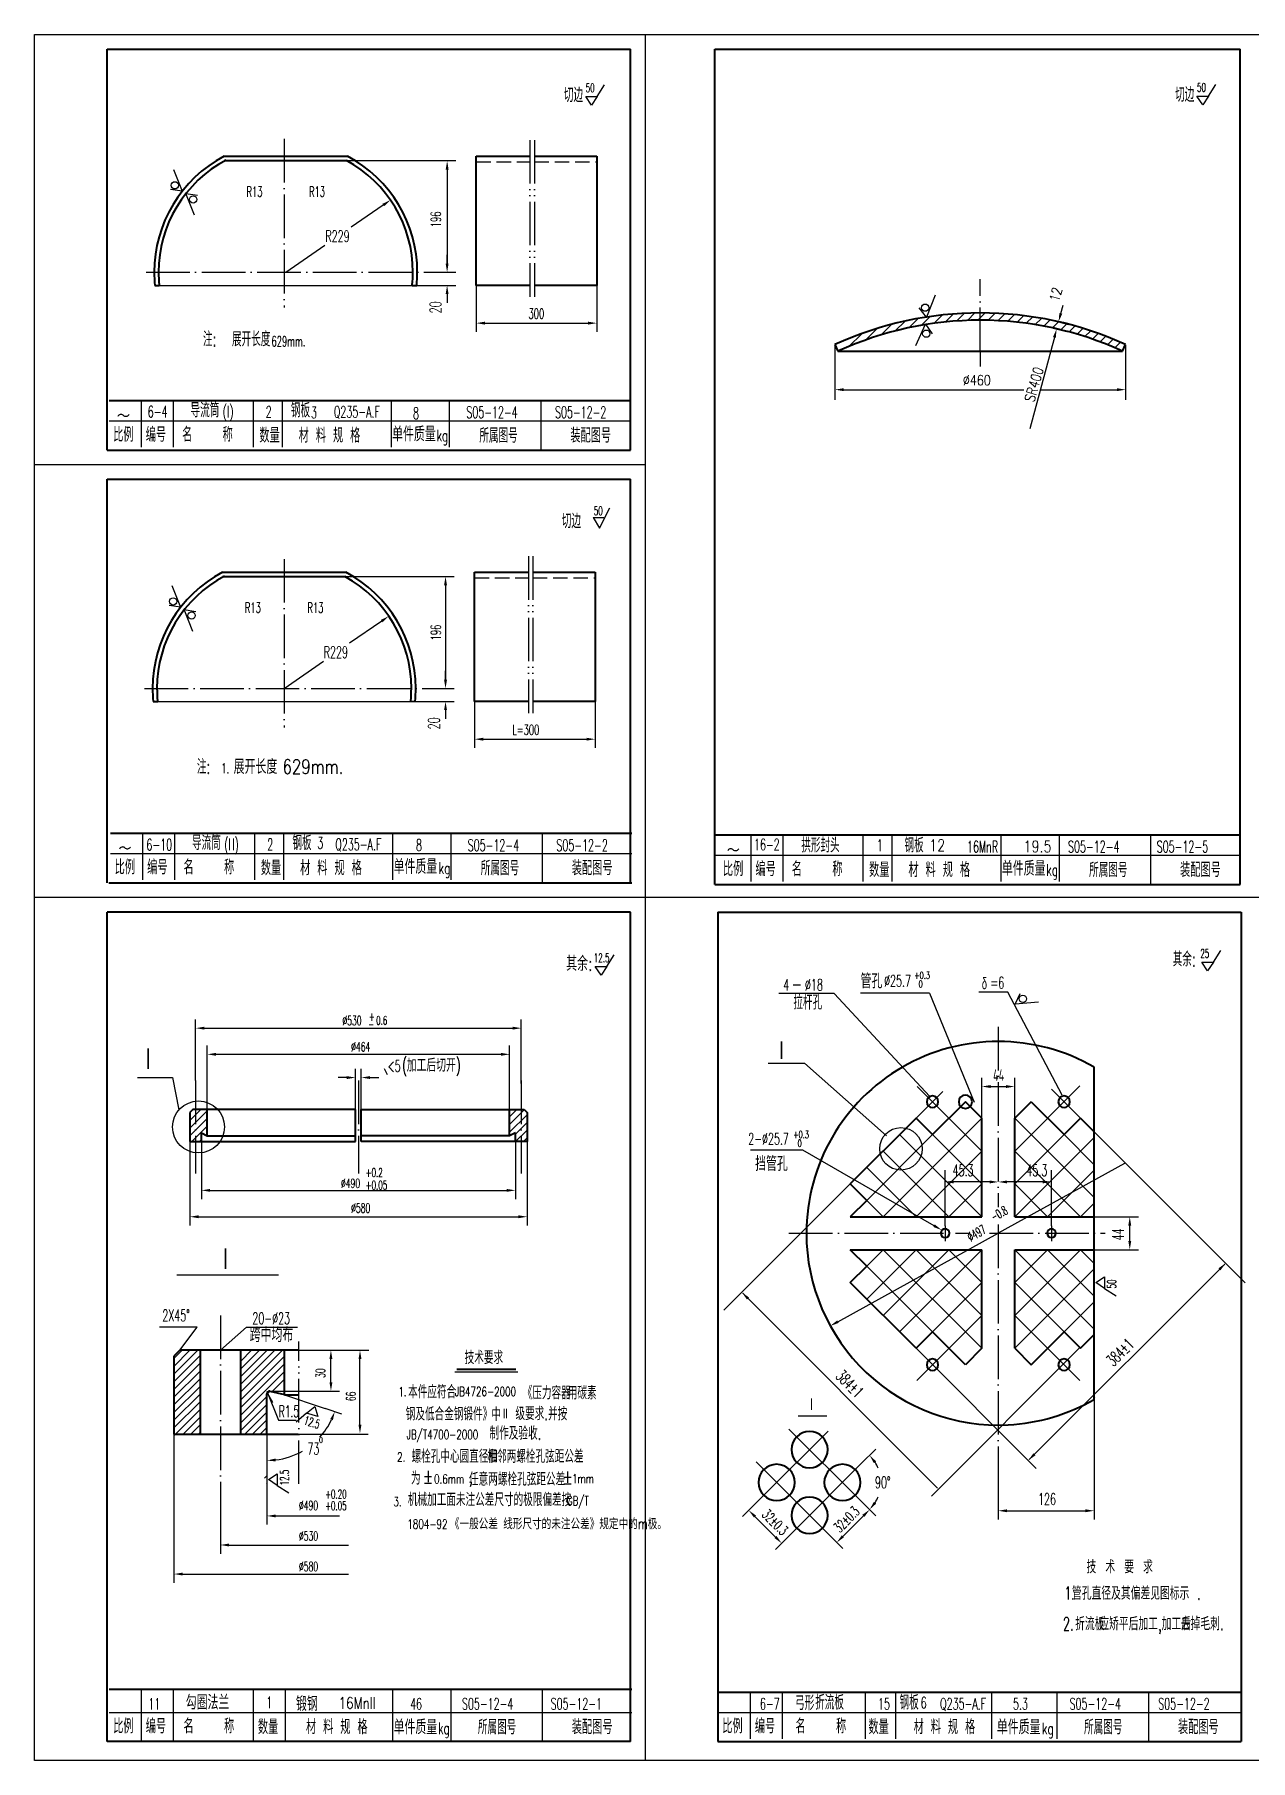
# Model space of a CAD drawing. Extents: x 0 to 3682, y 6 to 3078.
# Drawn here: x 0 to 418, y 6 to 600 of the extents above; entities that cross this region are included whole.
import ezdxf
from ezdxf.enums import TextEntityAlignment as Align

# ---------------------------------------------------------------- set-up
doc = ezdxf.new("R2010")
doc.units = 0
doc.header["$MEASUREMENT"] = 0
for name, pattern in [('SDHS', [21, 15, -2, 0, -2, 0, -2]), ('XS', [7, 5, -2]), ('ZHXS', [19, 15, -2, 0, -2])]:
    doc.linetypes.add(name, pattern=pattern)
doc.layers.get('0').update_dxf_attribs({"linetype": 'CONTINUOUS'})
doc.layers.get('DEFPOINTS').update_dxf_attribs({"linetype": 'CONTINUOUS'})
for name, color, linetype in [('1', 7, 'ZHXS'), ('2', 7, 'SDHS'), ('3', 7, 'XS'), ('4', 7, 'CONTINUOUS'), ('5', 7, 'CONTINUOUS'), ('FRAME', 1, 'CONTINUOUS')]:
    doc.layers.add(name, color=color, linetype=linetype)
doc.styles.add('9', font='greekc', dxfattribs={"width": 0.6})
doc.styles.add('HZ', font='TXT1', dxfattribs={"width": 0.6, "bigfont": 'hztxt'})
doc.styles.add('HZ1', font='txt', dxfattribs={"width": 0.65, "bigfont": 'HZTXT'})
doc.styles.add('ROMANC', font='txt', dxfattribs={"width": 0.75, "bigfont": 'hztxt'})
doc.styles.get("Standard").update_dxf_attribs({"font": 'isocp.shx', "width": 0.707, "bigfont": 'hztxt.shx'})
doc.dimstyles.get("Standard").update_dxf_attribs({"dimtxt": 0.18, "dimasz": 0.18, "dimexe": 0.18, "dimexo": 0.0625, "dimgap": 0.09, "dimtad": 0, "dimtih": 1, "dimtoh": 1, "dimdec": 4, "dimzin": 0, "dimdsep": 46, "dimtxsty": 'Standard', "dimcen": 0.09, "dimadec": 0, "dimazin": 0, "dimtfac": 1, "dimtdec": 4, "dimtofl": 0, "dimtmove": 0, "dimatfit": 3, "dimfxl": 0, "dimtolj": 1, "dimtzin": 0, "dimarcsym": 0})

# ---------------------------------------------------------------- blocks, each defined once
blk = doc.blocks.new('*X4')
at = {"color": 0}
for p, q in [((472, 546.25), (475.75, 550)), ((472, 548.9), (473.1, 550)), ((472, 543.59), (478, 549.59)), ((472, 540.94), (478, 546.94)), ((472.71, 539), (478, 544.29)), ((477.57, 541.21), (478, 541.64)), ((475.36, 539), (476, 539.64))]:
    blk.add_line(p, q, dxfattribs=at)
blk = doc.blocks.new('*X3')
at = {"color": 0}
for p, q in [((582, 547.53), (584.47, 550)), ((582, 544.88), (587.06, 549.94)), ((582, 542.23), (588, 548.23)), ((584, 541.57), (588, 545.57)), ((584.08, 539), (588, 542.92)), ((586.73, 539), (588, 540.27))]:
    blk.add_line(p, q, dxfattribs=at)
blk = doc.blocks.new('V3Z')
for p, q in [((2, 2.5), (4.5, 6.5)), ((-2, 2.5), (2, 2.5)), ((0, -0.5), (-2, 2.5)), ((2, 2.5), (0, -0.5))]:
    blk.add_line(p, q)
at = {"style": 'HZ', "width": 0.6}
blk.add_text('12.5', height=3, dxfattribs=at).set_placement((-2.5, 4))
blk = doc.blocks.new('V0', base_point=(433.5, 362.5))
for p, q in [((437.5, 369.5), (433.5, 362.5)), ((433.5, 362.5), (431.5, 366))]:
    blk.add_line(p, q)
blk.add_circle((433.5, 365.75), 1.25)
blk = doc.blocks.new('*X6')
at = {"color": 0}
for p, q in [((710.78, 406.72), (714.15, 410.1)), ((715.4, 407.81), (718.58, 410.99)), ((719.79, 408.66), (722.8, 411.67)), ((723.98, 409.32), (726.85, 412.19)), ((728, 409.8), (730.75, 412.56)), ((731.86, 410.13), (734.52, 412.79)), ((735.6, 410.33), (738.17, 412.9)), ((739.21, 410.41), (741.71, 412.9)), ((742.72, 410.38), (745.14, 412.8)), ((746.13, 410.25), (748.49, 412.61)), ((749.44, 410.03), (751.75, 412.34)), ((752.67, 409.73), (754.93, 411.98)), ((755.82, 409.34), (758.03, 411.55)), ((758.9, 408.88), (761.07, 411.05)), ((761.91, 408.35), (764.03, 410.48)), ((694.84, 401.39), (699.22, 405.77)), ((700.59, 403.61), (704.54, 407.55)), ((705.87, 405.35), (709.49, 408.97)), ((764.85, 407.76), (766.94, 409.85)), ((767.72, 407.1), (769.78, 409.16)), ((770.54, 406.38), (772.57, 408.41)), ((773.29, 405.6), (775.3, 407.6)), ((775.99, 404.76), (777.98, 406.75)), ((778.64, 403.88), (780.6, 405.84)), ((781.24, 402.94), (783.18, 404.88)), ((783.79, 401.95), (785.71, 403.87)), ((786.29, 400.91), (788.19, 402.81))]:
    blk.add_line(p, q, dxfattribs=at)
blk = doc.blocks.new('BL')
at = {"layer": '5'}
for centre, radius, start, end in [((1.27, -0.34), 1.12, 49.07788, 162.09786), ((2.91, 1.38), 1.26, 223.92906, 329.5545)]:
    blk.add_arc(centre, radius, start, end, dxfattribs=at)
blk = doc.blocks.new('TK-10')
at = {"style": '9', "width": 0.6}
blk.add_text('d', height=4, dxfattribs=at).set_placement((1, 1.5))
blk = doc.blocks.new('*D23')
at = {"color": 0, "lineweight": -2}
for p, q in [((325.83, 227.04), (325.83, 240.94)), ((328.83, 237.94), (334.15, 237.94)), ((337.15, 227.04), (337.15, 240.94))]:
    blk.add_line(p, q, dxfattribs=at)
at = {"color": 0}
for points in [[(328.83, 238.44), (328.83, 237.44), (325.83, 237.94)], [(334.15, 238.44), (334.15, 237.44), (337.15, 237.94)]]:
    blk.add_solid(points, dxfattribs=at)
at = {"layer": 'DEFPOINTS', "color": 0}
for p in [(337.15, 237.94), (325.83, 227.04), (337.15, 227.04)]:
    blk.add_point(p, dxfattribs=at)
at = {"color": 0, "insert": (331.62, 241.88), "char_height": 4, "attachment_point": 5}
blk.add_mtext('\\A1;44', dxfattribs=at)

msp = doc.modelspace()

# ---------------------------------------------------------------- linework, layer by layer
for p, q in [((0, 303), (0, 600)), ((0, 600), (841, 600)), ((210, 600), (210, 303)), ((193.57651, 578.66745), (196.07651, 582.66745)), ((403.82921, 578.81408), (406.32921, 582.81408)), ((189.57651, 578.66745), (193.57651, 578.66745)), ((191.57651, 575.66745), (189.57651, 578.66745)), ((193.57651, 578.66745), (191.57651, 575.66745)), ((399.82921, 578.81408), (403.82921, 578.81408)), ((401.82921, 575.81408), (399.82921, 578.81408)), ((403.82921, 578.81408), (401.82921, 575.81408)), ((107.27848, 556.62932), (144.87731, 556.62932)), ((141.91418, 555.12932), (141.91418, 521.17489)), ((119.95249, 541.32104), (108.93242, 533.71565)), ((86.41418, 518.17489), (99.90332, 527.4843)), ((141.91418, 521.17489), (141.91418, 524.17489)), ((86.32418, 518.17489), (86.50418, 518.17489)), ((86.41418, 518.08489), (86.41418, 518.26489)), ((136.41418, 518.17489), (144.91418, 518.17489)), ((136.41418, 518.17489), (144.91418, 518.17489)), ((41.38849, 513.67489), (131.43987, 513.67489)), ((131.43987, 513.67489), (129.91418, 513.67489)), ((131.43987, 513.67489), (144.91418, 513.67489)), ((151.91418, 513.67489), (151.91418, 497.67489)), ((193.41418, 513.67489), (193.41418, 497.67489)), ((141.91418, 510.67489), (141.91418, 507.67489)), ((154.91418, 500.67489), (190.41418, 500.67489)), ((350.01147, 492.8633), (342.30065, 464.27265)), ((36.65708, 473.94735), (36.65708, 458)), ((47.65708, 473.94735), (47.65708, 458)), ((75.15708, 473.94735), (75.15708, 458)), ((85.15708, 473.94735), (85.15708, 458)), ((122.65708, 473.94735), (122.65708, 458)), ((142.65708, 473.94735), (142.65708, 458)), ((174.15708, 473.94735), (174.15708, 457)), ((205, 466.94735), (25.65708, 466.94735)), ((0, 452), (210, 452)), ((192.10151, 433.83174), (194.36483, 430.06543)), ((192.10151, 433.83174), (195.86483, 433.83174)), ((194.36483, 430.06543), (197.86483, 437.06543)), ((107.10643, 413.43316), (144.36483, 413.43316)), ((141.36483, 411.93316), (141.36483, 377.97872)), ((119.40314, 398.12487), (108.38307, 390.51948)), ((85.86483, 374.97872), (99.35397, 384.28813)), ((141.36483, 377.97872), (141.36483, 380.97872)), ((85.77483, 374.97872), (85.95483, 374.97872)), ((85.86483, 374.88872), (85.86483, 375.06872)), ((135.86483, 374.97872), (144.36483, 374.97872)), ((135.86483, 374.97872), (144.36483, 374.97872)), ((40.83914, 370.47872), (130.89052, 370.47872)), ((130.89052, 370.47872), (144.36483, 370.47872)), ((151.36483, 370.47872), (151.36483, 354.47872)), ((192.86483, 370.47872), (192.86483, 354.47872)), ((141.36483, 367.47872), (141.36483, 364.47872)), ((154.36483, 357.47872), (189.86483, 357.47872)), ((37.15708, 325.06762), (37.15708, 309.12027)), ((48.15708, 325.06762), (48.15708, 309.12027)), ((75.65708, 325.06762), (75.65708, 309.12027)), ((85.65708, 325.06762), (85.65708, 309.12027)), ((123.15708, 325.06762), (123.15708, 309.12027)), ((143.15708, 325.06762), (143.15708, 309.12027)), ((174.65708, 325.06762), (174.65708, 308.12027)), ((246.38569, 324.44735), (246.38569, 308.5)), ((257.38569, 324.44735), (257.38569, 308.5)), ((284.88569, 324.44735), (284.88569, 308.5)), ((294.88569, 324.44735), (294.88569, 308.5)), ((332.38569, 324.44735), (332.38569, 308.5)), ((352.38569, 324.44735), (352.38569, 308.5)), ((383.88569, 324.44735), (383.88569, 307.5)), ((205.5, 318.06762), (26.15708, 318.06762)), ((414.72861, 317.44735), (234, 317.44735)), ((0, 6), (0, 303)), ((210, 303), (210, 6)), ((401.49118, 280.76712), (405.49118, 280.76712)), ((403.49118, 277.76712), (401.49118, 280.76712)), ((405.49118, 280.76712), (403.49118, 277.76712)), ((405.49118, 280.76712), (407.99118, 284.76712)), ((275.02671, 269.94325), (255.99118, 269.94325)), ((260.99118, 272.94325), (263.49118, 272.94325)), ((308, 234.5), (275.02671, 269.94325)), ((284.06858, 270.23614), (307.87174, 270.23614)), ((323.29879, 232.40519), (307.99118, 269.94325)), ((334.83505, 270.44555), (324.83505, 270.44555)), ((353.5, 235), (334.83505, 270.44555)), ((55.40389, 240.02702), (55.40389, 261.02702)), ((58.40389, 258.02702), (164.40389, 258.02702)), ((167.40389, 239.02702), (167.40389, 261.02702)), ((59.40389, 230.02702), (59.40389, 252.02702)), ((163.40389, 230.02702), (163.40389, 252.02702)), ((62.40389, 249.02702), (160.40389, 249.02702)), ((110.40389, 230.02702), (110.40389, 244.02702)), ((112.40389, 230.02702), (112.40389, 244.02702)), ((121.40389, 242.02702), (120.40389, 244.02702)), ((252.30519, 245.94325), (264.80519, 245.94325)), ((293, 221), (264.80519, 245.94325)), ((35.40389, 241.02702), (47.40389, 241.02702)), ((47.40389, 241.02702), (49.63466, 229.87318)), ((107.40389, 241.02702), (104.40389, 241.02702)), ((115.40389, 241.02702), (118.40389, 241.02702)), ((303.62391, 237.93793), (325.83433, 215.72752)), ((337.14803, 215.72752), (359.55169, 238.13117)), ((312.3993, 236.23361), (303.20691, 227.04122)), ((349.81668, 237), (359.77545, 227.04122)), ((163.40389, 221.02702), (163.40389, 230.02702)), ((163.40389, 221.02702), (163.40389, 230.02702)), ((325.83433, 227.04122), (291.8932, 193.1001)), ((364.49118, 199.69808), (337.14803, 227.04122)), ((53.40389, 220.02702), (53.40389, 190.12956)), ((308.86376, 221.38437), (286.23635, 198.75695)), ((297.55005, 221.38437), (325.83433, 193.1001)), ((308.86376, 221.38437), (325.83433, 204.41381)), ((337.14803, 204.41381), (354.1186, 221.38437)), ((337.14803, 193.1001), (364.49118, 220.44325)), ((364.49118, 211.01179), (354.1186, 221.38437)), ((364.49118, 222.3255), (416.46784, 170.34884)), ((57.40389, 219.66663), (57.40389, 199.20566)), ((165.40389, 219.02702), (165.40389, 199.20566)), ((169.40389, 219.02702), (169.40389, 190.12956)), ((291.8932, 215.72752), (314.52062, 193.1001)), ((325.83433, 215.72752), (303.20691, 193.1001)), ((359.77545, 193.1001), (337.14803, 215.72752)), ((286.23635, 210.07066), (303.20691, 193.1001)), ((313.18599, 189.96123), (313.18599, 209.13011)), ((374.95153, 211.42137), (331.49118, 187.44325)), ((348.46174, 193.1001), (364.49118, 209.12954)), ((349.79637, 189.96123), (349.79637, 209.13011)), ((60.40389, 202.20566), (162.40389, 202.20566)), ((280.57949, 204.41381), (237.11807, 160.95239)), ((314.52062, 193.1001), (325.83433, 204.41381)), ((328.49118, 205.11212), (316.18599, 205.11212)), ((346.79637, 205.11212), (334.49118, 205.11212)), ((337.14803, 204.41381), (348.46174, 193.1001)), ((286.23635, 198.75695), (291.8932, 193.1001)), ((359.77545, 193.1001), (364.49118, 197.81583)), ((56.40389, 193.12956), (166.40389, 193.12956)), ((359.77545, 193.1001), (379.7196, 193.1001)), ((359.77545, 193.1001), (379.7196, 193.1001)), ((276.32979, 157.00937), (331.49118, 187.44325)), ((313.18599, 189.96123), (313.18599, 184.7806)), ((349.79637, 189.96123), (349.79637, 184.7806)), ((376.7196, 184.78639), (376.7196, 190)), ((303.20691, 181.78639), (286.23635, 164.81583)), ((286.23635, 176.12954), (291.8932, 181.78639)), ((314.52062, 181.78639), (291.8932, 159.15897)), ((291.8932, 181.78639), (325.83433, 147.84527)), ((325.83433, 181.78639), (297.55005, 153.50212)), ((303.20691, 181.78639), (325.83433, 159.15897)), ((314.52062, 181.78639), (325.83433, 170.47268)), ((348.46174, 181.78639), (337.14803, 170.47268)), ((359.77545, 181.78639), (337.14803, 159.15897)), ((337.14803, 181.78639), (364.49118, 154.44325)), ((348.46174, 181.78639), (364.49118, 165.75695)), ((359.77545, 181.78639), (379.7196, 181.78639)), ((359.77545, 181.78639), (364.49118, 177.07066)), ((48.94415, 173.15878), (83.94415, 173.15878)), ((286.23635, 176.12954), (308.86376, 153.50212)), ((364.49118, 175.18841), (337.14803, 147.84527)), ((342.09295, 109.54501), (409.38941, 176.84148)), ((364.99118, 170.44325), (367.99118, 172.44325)), ((367.99118, 172.44325), (367.99118, 168.44325)), ((243.57339, 166.82192), (310.61986, 99.77546)), ((325.83433, 170.47268), (308.86376, 153.50212)), ((337.14803, 170.47268), (354.1186, 153.50212)), ((367.99118, 168.44325), (364.99118, 170.44325)), ((367.99118, 168.44325), (371.99118, 165.94325)), ((364.49118, 163.8747), (354.1186, 153.50212)), ((55.94415, 155.15878), (42.94415, 155.15878)), ((49.94415, 147.15878), (55.94415, 155.15878)), ((63.94415, 147.15878), (72.94415, 155.15878)), ((72.94415, 155.15878), (90.5, 155.15878)), ((325.83433, 159.15897), (303.43067, 136.75532)), ((337.14803, 159.15897), (359.55169, 136.75532)), ((90.94415, 147.15878), (114.94415, 147.15878)), ((99.94415, 147.15878), (104.94415, 147.15878)), ((101.94415, 134.82545), (101.94415, 144.15878)), ((111.94415, 121.5445), (111.94415, 144.15878)), ((303.20691, 147.84527), (344.55217, 106.5)), ((359.54703, 148.07369), (308.47334, 97)), ((144.53285, 139.72892), (166.19427, 139.72892)), ((79.94415, 133.15878), (83.94415, 123.15878)), ((80.94415, 133.15878), (104.94415, 133.15878)), ((84.94415, 132.15878), (99.94415, 127.15878)), ((364.49118, 131.05847), (364.7252, 130.82445)), ((93.58639, 125.55027), (90.02614, 122.45598)), ((93.58639, 125.55027), (96.37612, 127.83444)), ((97.41161, 124.38078), (93.58639, 125.55027)), ((96.37612, 127.83444), (97.41161, 124.38078)), ((105.69415, 125.24211), (99.94415, 127.15878)), ((364.49118, 130.28557), (364.49118, 88.94325)), ((83.94415, 123.15878), (89.94415, 123.15878)), ((272.94236, 119.35417), (250.6685, 97.08031)), ((283.90251, 95.66609), (259.50733, 120.06128)), ((262.70896, 124.63297), (272.53622, 124.63297)), ((47.94415, 118.28445), (47.94415, 67.15878)), ((79.94415, 118.28445), (79.94415, 87.15878)), ((90.72802, 118.28445), (114.80395, 118.28445)), ((289.34424, 113.12864), (284.25607, 108.04046)), ((248.19362, 108.74757), (272.58881, 84.35238)), ((261.9822, 85.7666), (284.25607, 108.04046)), ((79.94415, 103.15878), (79.94415, 103.15878)), ((80.44415, 102.65878), (83.44415, 104.65878)), ((83.44415, 100.65878), (80.44415, 102.65878)), ((83.44415, 104.65878), (83.44415, 100.65878)), ((331.49118, 101.44325), (331.49118, 88.94325)), ((83.44415, 100.65878), (87.44415, 98.15878)), ((250.6685, 97.08031), (243.55022, 89.96203)), ((283.90251, 95.66609), (289.35657, 90.21203)), ((63.94415, 92.15878), (63.94415, 77.15878)), ((82.94415, 90.15878), (104.94415, 90.15878)), ((247.79286, 89.96203), (254.86393, 82.89097)), ((278.04286, 83.14097), (285.11393, 90.21203)), ((334.49118, 91.94325), (361.49118, 91.94325)), ((261.9822, 85.7666), (254.86393, 78.64832)), ((272.58881, 84.35238), (278.04286, 78.89832)), ((66.94415, 80.15878), (107.94415, 80.15878)), ((50.94415, 70.15878), (107.94415, 70.15878)), ((36.65708, 30.44735), (36.65708, 12.5)), ((47.65708, 30.44735), (47.65708, 12.5)), ((75.15708, 30.44735), (75.15708, 12.5)), ((86.15708, 30.44735), (86.15708, 12.5)), ((123.15708, 30.44735), (123.15708, 12.5)), ((143.15708, 30.44735), (143.15708, 12.5)), ((174.65708, 30.44735), (174.65708, 12.5)), ((415, 29.44735), (235.15708, 29.44735)), ((246.15708, 29.44735), (246.15708, 13.5)), ((257.15708, 29.44735), (257.15708, 13.5)), ((285.65708, 29.44735), (285.65708, 13.5)), ((296.15708, 29.44735), (296.15708, 13.5)), ((329.15708, 29.44735), (329.15708, 13.5)), ((351.65708, 29.44735), (351.65708, 13.5)), ((383.15708, 29.44735), (383.15708, 12.5)), ((205.5, 22.44735), (25.65708, 22.44735)), ((415, 22.44735), (235.15708, 22.44735)), ((415, 22.44735), (235.15708, 22.44735)), ((841, 6), (0, 6))]:
    msp.add_line(p, q)
at = {"color": 0, "linetype": 'ByBlock'}
for p, q in [((352.99644, 504.00337), (353.7729, 506.90115)), ((350.40736, 498.96888), (354.94512, 497.75298)), ((351.74313, 501.23337), (355.60073, 500.19973)), ((275.30065, 493.21015), (275.30065, 474.27265)), ((350.78793, 495.76107), (350.01147, 492.8633)), ((375.30065, 493.21015), (375.30065, 474.27265)), ((278.30065, 477.77265), (340.30065, 477.77265)), ((346.30065, 477.77265), (372.30065, 477.77265))]:
    msp.add_line(p, q, dxfattribs=at)
at = {"color": 0}
for p, q in [((264.30792, 216), (246.27481, 216)), ((309.39987, 190.04867), (264.30792, 216)), ((47.94415, 144.29393), (50.809, 147.15878)), ((47.94415, 141.64227), (53.46065, 147.15878)), ((47.94415, 138.99062), (56.1123, 147.15878)), ((47.94415, 136.33897), (56.94415, 145.33897)), ((47.94415, 133.68732), (56.94415, 142.68732)), ((70.94415, 143.42907), (74.67386, 147.15878)), ((70.94415, 140.77742), (77.32551, 147.15878)), ((70.94415, 138.12577), (79.97716, 147.15878)), ((70.94415, 135.47412), (82.62881, 147.15878)), ((70.94415, 132.82247), (85.28046, 147.15878)), ((70.94415, 130.17082), (85.94415, 145.17082)), ((47.94415, 131.03567), (56.94415, 140.03567)), ((47.94415, 128.38402), (56.94415, 137.38402)), ((70.94415, 127.51917), (85.94415, 142.51917)), ((70.94415, 124.86752), (85.94415, 139.86752)), ((81.69848, 132.9702), (85.94415, 137.21587)), ((47.94415, 125.73237), (56.94415, 134.73237)), ((47.94415, 123.08072), (56.94415, 132.08072)), ((70.94415, 122.21587), (79.94415, 131.21587)), ((47.94415, 120.42907), (56.94415, 129.42907)), ((47.94415, 117.77742), (56.94415, 126.77742)), ((70.94415, 119.56422), (79.94415, 128.56422)), ((72.31604, 118.28445), (79.94415, 125.91257)), ((51.10283, 118.28445), (56.94415, 124.12577)), ((53.75448, 118.28445), (56.94415, 121.47412)), ((56.40613, 118.28445), (56.94415, 118.82247)), ((74.96769, 118.28445), (79.94415, 123.26092)), ((77.61934, 118.28445), (79.94415, 120.60927)), ((79.14531, 103.15878), (79.94415, 103.95762)), ((79.79696, 101.15878), (79.94415, 101.30597))]:
    msp.add_line(p, q, dxfattribs=at)
at = {"const_width": 0.5}
for points in [[(25, 595), (205, 595)], [(130.89052, 370.47872), (129.36483, 370.47872)], [(235, 12.5), (415, 12.5)], [(235, 12.5), (415, 12.5)]]:
    msp.add_lwpolyline(points, dxfattribs=at)
for points in [[(65.54988, 556.62932, 0, 0.5, 0), (66.91418, 553.67489, 0, 0, 0), (71.91418, 543.17489, 0, 0, 0), (78.91418, 543.17489, 0, 0, 0)], [(107.27848, 556.62932, 0, 0.5, 0), (105.91418, 553.67489, 0, 0, 0), (100.91418, 543.17489, 0, 0, 0), (93.91418, 543.17489, 0, 0, 0)], [(65.00053, 413.43316, 0, 0.5, 0), (66.36483, 410.47872, 0, 0, 0), (71.36483, 399.97872, 0, 0, 0), (78.36483, 399.97872, 0, 0, 0)], [(106.72913, 413.43316, 0, 0.5, 0), (105.36483, 410.47872, 0, 0, 0), (100.36483, 399.97872, 0, 0, 0), (93.36483, 399.97872, 0, 0, 0)], [(81.94415, 129.15878, 0.5, 0, 0), (79.94415, 133.15878, 0, 0, 0)]]:
    msp.add_lwpolyline(points, format="xyseb")
msp.add_lwpolyline([(841, 303), (0, 303)])
for centre, radius in [((56.40389, 224.02702), 8.94427), ((298, 216.5), 7.30091)]:
    msp.add_circle(centre, radius)
for centre, radius, start, end in [((79.94415, 133.82545), 24.58545, 317.59706426, 334.56928156), ((79.94415, 133.82545), 24.58545, 276.99576961, 299.88071051), ((277.89211, 101.6765), 13.19577, 21.7717204, 31.94583852), ((277.89211, 101.6765), 13.19577, 328.05416148, 338.2282796)]:
    msp.add_arc(centre, radius, start, end)
for points in [[(142.41418, 553.52382), (141.41418, 553.52382), (141.91418, 556.52382)], [(119.66848, 541.73256), (120.23649, 540.90953), (122.42156, 543.02505)], [(142.41418, 521.17489), (141.41418, 521.17489), (141.91418, 518.17489)], [(142.41418, 521.17489), (141.41418, 521.17489), (141.91418, 518.17489)], [(142.41418, 510.67489), (141.41418, 510.67489), (141.91418, 513.67489)], [(154.91418, 500.17489), (154.91418, 501.17489), (151.91418, 500.67489)], [(190.41418, 500.17489), (190.41418, 501.17489), (193.41418, 500.67489)], [(141.86483, 410.43316), (140.86483, 410.43316), (141.36483, 413.43316)], [(119.11913, 398.53639), (119.68714, 397.71336), (121.87221, 399.82889)], [(141.86483, 377.97872), (140.86483, 377.97872), (141.36483, 374.97872)], [(141.86483, 377.97872), (140.86483, 377.97872), (141.36483, 374.97872)], [(141.86483, 367.47872), (140.86483, 367.47872), (141.36483, 370.47872)], [(154.36483, 356.97872), (154.36483, 357.97872), (151.36483, 357.47872)], [(189.86483, 356.97872), (189.86483, 357.97872), (192.86483, 357.47872)], [(58.40389, 257.52702), (58.40389, 258.52702), (55.40389, 258.02702)], [(164.40389, 257.52702), (164.40389, 258.52702), (167.40389, 258.02702)], [(62.40389, 248.52702), (62.40389, 249.52702), (59.40389, 249.02702)], [(160.40389, 248.52702), (160.40389, 249.52702), (163.40389, 249.02702)], [(107.40389, 240.52702), (107.40389, 241.52702), (110.40389, 241.02702)], [(115.40389, 240.52702), (115.40389, 241.52702), (112.40389, 241.02702)], [(60.40389, 201.70566), (60.40389, 202.70566), (57.40389, 202.20566)], [(162.40389, 201.70566), (162.40389, 202.70566), (165.40389, 202.20566)], [(316.18599, 205.61212), (316.18599, 204.61212), (313.18599, 205.11212)], [(328.49118, 205.61212), (328.49118, 204.61212), (331.49118, 205.11212)], [(334.49118, 205.61212), (334.49118, 204.61212), (331.49118, 205.11212)], [(346.79637, 205.61212), (346.79637, 204.61212), (349.79637, 205.11212)], [(56.40389, 192.62956), (56.40389, 193.62956), (53.40389, 193.12956)], [(166.40389, 192.62956), (166.40389, 193.62956), (169.40389, 193.12956)], [(377.2196, 190.1001), (376.2196, 190.1001), (376.7196, 193.1001)], [(377.2196, 184.78639), (376.2196, 184.78639), (376.7196, 181.78639)], [(407.91454, 174.6595), (407.20743, 175.3666), (409.68231, 177.13437)], [(245.04827, 164.63994), (245.75538, 165.34705), (243.2805, 167.11482)], [(276.57132, 156.57158), (276.08825, 157.44716), (273.70305, 155.56014)], [(102.44415, 144.15878), (101.44415, 144.15878), (101.94415, 147.15878)], [(112.44415, 144.15878), (111.44415, 144.15878), (111.94415, 147.15878)], [(102.44415, 136.15878), (101.44415, 136.15878), (101.94415, 133.15878)], [(101.68359, 123.45474), (102.61121, 123.08122), (103.26796, 126.05084)], [(112.44415, 121.5445), (111.44415, 121.5445), (111.94415, 118.5445)], [(82.90805, 109.9221), (82.96907, 108.92396), (79.94415, 109.23999)], [(288.69791, 108.34754), (289.48081, 108.96968), (287.22292, 111.00732)], [(344.27493, 111.01989), (343.56782, 111.72699), (341.80005, 109.25212)], [(82.94415, 89.65878), (82.94415, 90.65878), (79.94415, 90.15878)], [(247.43931, 89.60848), (248.14642, 90.31559), (245.67154, 92.08335)], [(285.46749, 89.85848), (284.76038, 90.56559), (287.23525, 92.33335)], [(288.69791, 95.00546), (289.48081, 94.38332), (287.22292, 92.34568)], [(334.49118, 91.44325), (334.49118, 92.44325), (331.49118, 91.94325)], [(361.49118, 91.44325), (361.49118, 92.44325), (364.49118, 91.94325)], [(254.51038, 82.53741), (255.21749, 83.24452), (256.98525, 80.76965)], [(278.39642, 82.78741), (277.68931, 83.49452), (275.92154, 81.01965)], [(66.94415, 79.65878), (66.94415, 80.65878), (63.94415, 80.15878)], [(50.94415, 69.65878), (50.94415, 70.65878), (47.94415, 70.15878)]]:
    msp.add_solid(points)
at = {"color": 0, "linetype": 'ByBlock'}
for points in [[(353.47941, 503.87396), (352.51348, 504.13278), (352.21999, 501.10559)], [(351.27089, 495.63166), (350.30496, 495.89048), (351.56438, 498.65885)], [(278.30065, 477.27265), (278.30065, 478.27265), (275.30065, 477.77265)], [(372.30065, 477.27265), (372.30065, 478.27265), (375.30065, 477.77265)]]:
    msp.add_solid(points, dxfattribs=at)
at = {"color": 0}
msp.add_solid([(309.64927, 190.48203), (309.15046, 189.61532), (312, 188.55224)], dxfattribs=at)
at = {"layer": '1'}
for p, q in [((85.86483, 564.04761), (85.86483, 506.04761)), ((38.41418, 518.17489), (136.41418, 518.17489)), ((325.30065, 491), (325.30065, 515.77265)), ((325.30065, 491), (325.30065, 485.77265)), ((85.86483, 419.47872), (85.86483, 361.47872)), ((37.86483, 374.97872), (135.86483, 374.97872)), ((331.49118, 258.5), (331.49118, 196.44325)), ((55.40389, 240.02702), (55.40389, 208.02702)), ((111.40389, 240.02702), (111.40389, 208.02702)), ((111.40389, 240.02702), (111.40389, 208.02702)), ((167.40389, 240.02702), (167.40389, 208.02702)), ((331.49118, 190.44325), (331.49118, 101.5)), ((259.49118, 187.44325), (321.49118, 187.44325)), ((328.49118, 187.44325), (368.30861, 187.44325)), ((63.94415, 159.15878), (63.94415, 92.15878))]:
    msp.add_line(p, q, dxfattribs=at)
at = {"layer": '2'}
for p, q in [((170.41418, 563.67489), (170.41418, 509.67489)), ((171.91418, 563.67489), (171.91418, 509.67489)), ((169.86483, 420.47872), (169.86483, 366.47872)), ((171.36483, 420.47872), (171.36483, 366.47872)), ((90.94415, 101.15878), (90.94415, 150.15878))]:
    msp.add_line(p, q, dxfattribs=at)
at = {"layer": '3'}
for p, q in [((151.91418, 556.17489), (170.41418, 556.17489)), ((171.91418, 556.17489), (193.41418, 556.17489)), ((151.36483, 412.97872), (169.86483, 412.97872)), ((171.36483, 412.97872), (192.86483, 412.97872))]:
    msp.add_line(p, q, dxfattribs=at)
at = {"layer": 'DEFPOINTS', "color": 0, "linetype": 'ByBlock'}
for p in [(350.34699, 498.98505), (351.68276, 501.24954), (352.21999, 501.10559), (275.30065, 493.27265), (375.30065, 493.27265), (375.30065, 477.77265)]:
    msp.add_point(p, dxfattribs=at)
at = {"layer": 'FRAME', "lineweight": 40}
for p, q in [((25, 595), (205, 595)), ((25, 457), (25, 595)), ((205, 457), (205, 595)), ((234, 307.5), (234, 595)), ((234, 595), (414.72861, 595)), ((414.72861, 307.5), (414.72861, 595)), ((65.17258, 558.12932), (107.65578, 558.12932)), ((65.17258, 556.62932), (107.27848, 556.62932)), ((151.91418, 558.17489), (170.41418, 558.17489)), ((151.91418, 513.67489), (151.91418, 558.17489)), ((171.91418, 558.17489), (193.41418, 558.17489)), ((193.41418, 558.17489), (193.41418, 513.67489)), ((41.38849, 513.67489), (42.91418, 513.67489)), ((129.91418, 513.67489), (131.43987, 513.67489)), ((170.41418, 513.67489), (151.91418, 513.67489)), ((193.41418, 513.67489), (171.91418, 513.67489)), ((275.30065, 493.27265), (276.34231, 491)), ((374.25898, 491), (375.30065, 493.27265)), ((276.34231, 491), (374.25898, 491)), ((205, 473.94735), (25.65708, 473.94735)), ((25, 457), (205, 457)), ((25, 308), (25, 447)), ((25, 447), (205, 447)), ((205, 308), (205, 447)), ((64.62323, 414.93316), (107.10643, 414.93316)), ((64.62323, 413.43316), (106.72913, 413.43316)), ((151.36483, 370.47872), (151.36483, 414.97872)), ((151.36483, 414.97872), (169.86483, 414.97872)), ((171.36483, 414.97872), (192.86483, 414.97872)), ((192.86483, 414.97872), (192.86483, 370.47872)), ((40.83914, 370.47872), (42.36483, 370.47872)), ((169.86483, 370.47872), (151.36483, 370.47872)), ((192.86483, 370.47872), (171.36483, 370.47872)), ((205.5, 325.06762), (26.15708, 325.06762)), ((414.72861, 324.44735), (234, 324.44735)), ((25.5, 308), (205.5, 308)), ((234, 307.5), (414.72861, 307.5)), ((25, 12.5), (25, 298)), ((205, 298), (25, 298)), ((205, 12.5), (205, 298)), ((235, 298), (415, 298)), ((235, 298), (235, 12.5)), ((415, 298), (415, 12.5)), ((364.49118, 130.28557), (364.49118, 244.60092)), ((320.17747, 232.69808), (308.86376, 221.38437)), ((325.83433, 227.04122), (320.17747, 232.69808)), ((342.80489, 232.69808), (337.14803, 227.04122)), ((342.80489, 232.69808), (354.1186, 221.38437)), ((54.40389, 230.02702), (53.40389, 229.02702)), ((53.40389, 229.02702), (53.40389, 219.02702)), ((110.40389, 230.02702), (54.40389, 230.02702)), ((59.40389, 221.02702), (59.40389, 230.02702)), ((110.40389, 219.02702), (110.40389, 230.02702)), ((112.40389, 219.02702), (112.40389, 230.02702)), ((112.40389, 230.02702), (168.40389, 230.02702)), ((163.40389, 221.02702), (163.40389, 230.02702)), ((168.40389, 230.02702), (169.40389, 229.02702)), ((169.40389, 229.02702), (169.40389, 219.02702)), ((303.20691, 227.04122), (280.57949, 204.41381)), ((308.86376, 221.38437), (303.20691, 227.04122)), ((325.83433, 193.1001), (325.83433, 227.04122)), ((337.14803, 193.1001), (337.14803, 227.04122)), ((354.1186, 221.38437), (359.77545, 227.04122)), ((359.77545, 227.04122), (364.49118, 222.3255)), ((57.40389, 219.02702), (57.40389, 222.02702)), ((57.40389, 222.02702), (59.40389, 221.02702)), ((59.40389, 221.02702), (110.40389, 221.02702)), ((163.40389, 221.02702), (112.40389, 221.02702)), ((165.40389, 222.02702), (163.40389, 221.02702)), ((165.40389, 219.02702), (165.40389, 222.02702)), ((53.40389, 219.02702), (110.40389, 219.02702)), ((169.40389, 219.02702), (112.40389, 219.02702)), ((280.57949, 204.41381), (286.23635, 198.75695)), ((286.23635, 198.75695), (280.57949, 193.1001)), ((280.57949, 193.1001), (325.83433, 193.1001)), ((337.14803, 193.1001), (364.49118, 193.1001)), ((286.23635, 176.12954), (280.57949, 181.78639)), ((280.57949, 181.78639), (325.83433, 181.78639)), ((325.83433, 147.84527), (325.83433, 181.78639)), ((337.14803, 181.78639), (364.49118, 181.78639)), ((337.14803, 147.84527), (337.14803, 181.78639)), ((280.57949, 170.47268), (286.23635, 176.12954)), ((303.20691, 147.84527), (280.57949, 170.47268)), ((308.86376, 153.50212), (303.20691, 147.84527)), ((320.17747, 142.18841), (308.86376, 153.50212)), ((342.80489, 142.18841), (354.1186, 153.50212)), ((354.1186, 153.50212), (359.77545, 147.84527)), ((359.77545, 147.84527), (364.49118, 152.56099)), ((49.94415, 147.15878), (47.94415, 145.15878)), ((47.94415, 145.15878), (47.94415, 118.28445)), ((90.94415, 147.15878), (49.94415, 147.15878)), ((56.94415, 147.15878), (56.94415, 118.5445)), ((70.94415, 118.28445), (70.94415, 147.15878)), ((85.94415, 131.82545), (85.94415, 147.15878)), ((325.83433, 147.84527), (320.17747, 142.18841)), ((337.14803, 147.84527), (342.80489, 142.18841)), ((145.26514, 140.62892), (165.60372, 140.62892)), ((80.94415, 133.15878), (79.94415, 132.15878)), ((79.94415, 118.28445), (79.94415, 132.15878)), ((80.94415, 133.15878), (85.94415, 131.90878)), ((85.94415, 131.82545), (90.94415, 131.82545)), ((47.94415, 118.28445), (90.72802, 118.28445)), ((205.5, 30.44735), (25.65708, 30.44735)), ((415, 29.44735), (235.15708, 29.44735)), ((205, 12.5), (25, 12.5)), ((235, 12.5), (415, 12.5))]:
    msp.add_line(p, q, dxfattribs=at)
for centre, radius, start, end in [((86.41418, 518.17489), 45.25, 117.99714736, 180), ((86.41418, 518.17489), 43.75, 117.99714736, 180), ((86.41418, 518.17489), 43.75, 0, 61.51698702), ((86.41418, 518.17489), 45.25, 0, 62.00285264), ((86.41418, 518.17489), 45.25, 180, 185.70735676), ((86.41418, 518.17489), 43.75, 180, 185.70735676), ((86.41418, 518.17489), 43.75, 354.29264324, 360), ((86.41418, 518.17489), 45.25, 354.29264324, 360), ((325.30065, 384.18553), 120, 65.37568165, 114.62431835), ((325.30065, 384.18553), 117.5, 65.37568165, 114.62431835), ((85.86483, 374.97872), 45.25, 117.99714736, 180), ((85.86483, 374.97872), 43.75, 117.99714736, 180), ((85.86483, 374.97872), 43.75, 0, 61.51698702), ((85.86483, 374.97872), 45.25, 0, 62.00285264), ((85.86483, 374.97872), 45.25, 180, 185.70735676), ((85.86483, 374.97872), 43.75, 180, 185.70735676), ((85.86483, 374.97872), 43.75, 354.29264324, 0), ((85.86483, 374.97872), 45.25, 354.29264324, 360), ((331.49118, 187.44325), 66, 60, 180), ((308.86376, 232.69808), 2, 0, 180), ((308.86376, 232.69808), 2, 180, 0), ((320.17747, 232.69808), 2.3, 0, 180), ((320.17747, 232.69808), 2.3, 180, 0), ((354.1186, 232.69808), 2, 0, 180), ((354.1186, 232.69808), 2, 180, 0), ((331.49118, 187.44325), 66, 180, 272.96312918), ((313.18599, 187.44325), 1.5, 0, 180), ((313.18599, 187.44325), 1.5, 180, 0), ((349.79637, 187.44325), 1.5, 0, 180), ((349.79637, 187.44325), 1.5, 180, 0), ((308.86376, 142.18841), 2, 0, 180), ((354.1186, 142.18841), 2, 0, 180), ((308.86376, 142.18841), 2, 180, 0), ((354.1186, 142.18841), 2, 180, 0), ((80.94415, 132.15878), 1, 90, 180), ((331.49118, 187.44325), 66, 272.96312918, 300), ((266.5784, 112.99021), 6.25, 0, 180), ((266.5784, 112.99021), 6.25, 180, 0), ((255.26469, 101.6765), 6.25, 0, 180), ((277.89211, 101.6765), 6.25, 0, 180), ((255.26469, 101.6765), 6.25, 180, 0), ((277.89211, 101.6765), 6.25, 180, 0), ((266.5784, 90.36279), 6.25, 0, 180), ((266.5784, 90.36279), 6.25, 180, 0)]:
    msp.add_arc(centre, radius, start, end, dxfattribs=at)

# ---------------------------------------------------------------- block references
for p, rotation in [((50.7999, 546.08878), 51.75857889317795), ((52.02846, 545.26099), 231.7585788931779), ((306.80065, 502.77265), 8), ((306.40892, 500.27937), 185.5076754748896), ((50.25055, 402.89261), 51.75857889317795), ((51.47911, 402.06482), 231.7585788931779), ((337.26263, 266.30721), 304.1606996175859)]:
    msp.add_blockref('V0', p, dxfattribs=dict(rotation=rotation))
for name, p in [('*X6', (-414.69935, 91.27265)), ('V3Z', (194.86883, 276.76058)), ('TK-10', (324.83505, 269.94555)), ('*X4', (-418.59611, -319.97298)), ('*X3', (-418.59611, -319.97298))]:
    msp.add_blockref(name, p)
at = {"layer": '4'}
for p in [(28.5, 468.5), (29, 319.62027), (238.22861, 319)]:
    msp.add_blockref('BL', p, dxfattribs=at)

# ---------------------------------------------------------------- texts
for s, height, style, width, p in [('50', 3, 'HZ', 0.6, (189.57651, 580.16745)), ('切边', 5, 'HZ', 0.6, (392.32921, 576.81408)), ('50', 3, 'HZ', 0.6, (399.82921, 580.31408)), ('切边', 5, 'HZ', 0.6, (182.07651, 576.66745)), ('R13', 3.5, 'HZ', 0.6, (72.91418, 544.17489)), ('R13', 3.5, 'HZ', 0.6, (94.41418, 544.17489)), ('R229', 4, 'HZ', 0.6, (100.01787, 528.59997)), ('300', 3.5, 'HZ', 0.6, (169.91418, 502.17489)), ('注:', 5, 'HZ', 0.6, (57.91418, 492.67489)), ('展开长度', 5, 'HZ', 0.6, (67.91418, 492.67489)), ('629mm.', 3.5, 'HZ', 0.6, (81.50262, 492.67489)), ('%%C460', 3.5, 'HZ', 0.8, (319.30065, 479.27265)), ('6-4', 4, 'HZ', 0.6, (38.95552, 468.21633)), ('导流筒', 5, 'HZ', 0.6, (53.65827, 468.2367)), ('(I)', 4, 'HZ', 0.6, (64.74344, 468.22763)), ('2', 4, 'HZ', 0.6, (79.52749, 468.14619)), ('钢板', 5, 'HZ', 0.6, (88.18633, 468.19692)), ('3', 4, 'HZ', 0.6, (95.06221, 467.91308)), ('Q235-A.F', 4, 'HZ', 0.6, (102.94407, 468.14619)), ('8', 4, 'HZ', 0.6, (130.209, 467.66745)), ('S05-12-4', 4, 'HZ', 0.6, (148.5, 468)), ('S05-12-2', 4, 'HZ', 0.6, (179, 468)), ('比例', 5, 'HZ', 0.7, (27.05592, 459.8341)), ('编号', 5, 'HZ', 0.7, (38.24663, 459.8341)), ('名    称', 5, 'HZ', 0.7, (50.74818, 459.8341)), ('数量', 5, 'HZ', 0.7, (77.33638, 459.55432)), ('材 料 规 格', 5, 'HZ', 0.7, (90.86339, 459.55432)), ('单件质量', 5, 'ROMANC', 0.75, (123, 460)), ('kg', 4, 'HZ', 0.65, (138.25219, 460)), ('所属图号', 5, 'HZ', 0.6, (153, 459.5)), ('装配图号', 5, 'HZ', 0.7, (184.30483, 459.55432)), ('切边', 5, 'HZ', 0.6, (181.36483, 430.06543)), ('50', 3, 'HZ', 0.6, (192.36483, 434.56543)), ('R13', 3.5, 'HZ', 0.6, (72.36483, 400.97872)), ('R13', 3.5, 'HZ', 0.6, (93.86483, 400.97872)), ('R229', 4, 'HZ', 0.6, (99.46852, 385.4038)), ('L=300', 3.5, 'HZ', 0.6, (164.36483, 358.97872)), ('注:', 5, 'HZ', 0.6, (55.83886, 345.51994)), ('展开长度', 5, 'ROMANC', 0.75, (68.49762, 345.51994)), ('629mm.', 5, 'ROMANC', 0.75, (85.31661, 345.51994)), ('1.', 3.5, 'HZ', 0.6, (64.26021, 345.74056)), ('6-10', 4, 'HZ', 0.6, (38.5, 319.15929)), ('导流筒', 5, 'HZ', 0.6, (54.15827, 319.35697)), ('(I', 4, 'HZ', 0.6, (65.26, 319.26646)), ('I)', 4, 'HZ', 0.6, (67.98981, 319.26646)), ('2', 4, 'HZ', 0.6, (80.02749, 319.26646)), ('钢板', 5, 'HZ', 0.6, (88.68633, 319.31719)), ('3', 4, 'HZ', 0.6, (97.2713, 319.76646)), ('Q235-A.F', 4, 'HZ', 0.6, (103.44407, 319.26646)), ('8', 4, 'HZ', 0.6, (131.18562, 319.04203)), ('S05-12-4', 4, 'HZ', 0.6, (149, 319)), ('S05-12-2', 4, 'HZ', 0.6, (179.5, 319)), ('16-2', 4, 'HZ', 0.6, (247.47187, 319.23523)), ('拱形封头', 5, 'HZ', 0.6, (263.72861, 318.5)), ('1', 4, 'HZ', 0.6, (289.72861, 319)), ('钢板', 5, 'HZ', 0.6, (299.22861, 318.5)), ('12', 4, 'HZ', 0.8, (307.72861, 319)), ('16MnR', 4, 'HZ', 0.6, (320.72861, 318.5)), ('19.5', 4, 'HZ', 0.8, (340.17988, 318.55844)), ('S05-12-4', 4, 'HZ', 0.6, (355.5, 318.5)), ('S05-12-5', 4, 'HZ', 0.6, (386, 318.5)), ('比例', 5, 'HZ', 0.7, (27.55592, 310.95437)), ('编号', 5, 'HZ', 0.7, (38.74663, 310.95437)), ('名    称', 5, 'HZ', 0.7, (51.24818, 310.95437)), ('数量', 5, 'HZ', 0.7, (77.83638, 310.67459)), ('材 料 规 格', 5, 'HZ', 0.7, (91.36339, 310.67459)), ('单件质量', 5, 'ROMANC', 0.75, (123.5, 311.12027)), ('kg', 4, 'HZ', 0.65, (138.99431, 311.12027)), ('所属图号', 5, 'HZ', 0.6, (153.5, 310.62027)), ('装配图号', 5, 'HZ', 0.7, (184.80483, 310.67459)), ('比例', 5, 'HZ', 0.7, (236.78453, 310.3341)), ('编号', 5, 'HZ', 0.7, (247.97523, 310.3341)), ('名    称', 5, 'HZ', 0.7, (260.47679, 310.3341)), ('数量', 5, 'HZ', 0.7, (287.06498, 310.05432)), ('材 料 规 格', 5, 'HZ', 0.7, (300.59199, 310.05432)), ('单件质量', 5, 'ROMANC', 0.75, (332.72861, 310.5)), ('所属图号', 5, 'HZ', 0.6, (362.72861, 310)), ('装配图号', 5, 'HZ', 0.7, (394.03344, 310.05432)), ('kg', 4, 'HZ', 0.65, (348.00336, 310.5)), ('25', 3, 'HZ', 0.6, (400.99118, 282.26712)), ('其余:', 5, 'ROMANC', 0.75, (182.86883, 277.76058)), ('其余:', 5, 'HZ', 0.6, (391.49118, 279.26712)), ('4', 4, 'HZ', 0.6, (257.49118, 270.94325)), ('%%C18', 4, 'HZ', 0.6, (264.99118, 270.94325)), ('管孔', 5, 'ROMANC', 0.75, (284.11221, 271.73614)), ('%%c25.7', 4, 'HZ', 0.6, (292.22359, 272.31702)), ('+0.3', 2.5, 'HZ', 0.6, (302.57838, 274.97312)), ('0', 2.5, 'HZ', 0.6, (304.07838, 271.97312)), ('=6', 4, 'HZ', 0.6, (328.80299, 271.64981)), ('拉杆孔', 5, 'HZ', 0.6, (260.99118, 264.44325)), ('%%C530', 3.2, 'HZ', 0.6, (105.90389, 259.02702)), ('+', 3, 'HZ', 0.6, (115.01778, 260.53347)), ('0.6', 3, 'HZ', 0.6, (117.48922, 259.21533)), ('-', 3, 'HZ', 0.6, (114.74318, 257.89719)), ('I', 7, 'HZ', 0.6, (38.40389, 244.02702)), ('%%C464', 3.2, 'HZ', 0.6, (108.90389, 250.02702)), ('I', 6, 'HZ', 0.6, (256.30519, 247.44325)), ('<5', 4, 'HZ', 0.6, (121.40389, 243.02702)), ('(加工后切开)', 4.5, 'HZ', 0.6, (126.40389, 243.02702)), ('2-%%c25.7', 4, 'HZ', 0.6, (245.47385, 217.94758)), ('+0.3', 2.5, 'HZ', 0.6, (260.94877, 220.15737)), ('挡管孔', 5, 'ROMANC', 0.75, (247.85687, 208.88207)), ('0', 2.5, 'HZ', 0.6, (262.44877, 217.15737)), ('+0.2', 3, 'HZ', 0.6, (113.91937, 206.81916)), ('%%C490', 3.2, 'HZ', 0.6, (105.40389, 203.02702)), ('+0.05', 3, 'HZ', 0.6, (113.91937, 202.53519)), ('%%C580', 3.2, 'HZ', 0.6, (108.90389, 194.52702)), ('I', 7, 'HZ', 0.6, (64.94415, 175.15878)), ('2X45%%D', 4, 'HZ', 0.6, (43.94415, 157.15878)), ('跨中均布', 5, 'ROMANC', 0.75, (74, 150)), ('20-%%C23', 4, 'HZ', 0.6, (74.94415, 156.15878)), ('技术要求', 4.5, 'HZ', 0.7, (147.93915, 142.42892)), ('1.', 3.15, 'HZ', 0.7, (125.1549, 131.31938)), ('本件应符合', 4.5, 'HZ', 0.7, (128.50136, 130.61052)), ('JB4726-2000', 3.15, 'HZ', 0.7, (144.56041, 131.40711)), ('《压力容器', 4.5, 'HZ', 0.7, (167.91052, 130.29511)), ('用碳素', 4.5, 'HZ', 0.7, (183.42122, 130.25359)), ('R1', 4, 'HZ', 0.6, (83.94415, 124.15878)), ('.5', 4, 'HZ', 0.6, (87.94415, 124.15878)), ('钢及低合金钢锻件》', 4.5, 'HZ', 0.7, (127.68246, 123.0029)), ('中', 4.5, 'HZ', 0.7, (157.13915, 122.87367)), ('II', 3.15, 'ROMANC', 0.75, (161.1549, 123.85721)), ('级要求.', 4.5, 'HZ', 0.7, (165.40272, 123.12569)), ('并按', 4.5, 'HZ', 0.7, (176.6161, 123.04585)), ('I', 4, 'HZ', 0.6, (266.78749, 126.63297)), ('JB/T4700-2000', 3.15, 'HZ', 0.7, (127.97553, 116.60323)), ('制作及验收.', 4.5, 'HZ', 0.7, (156.5072, 116.39483)), ('73', 4, 'HZ', 0.6, (93.88217, 111.28247)), ('0', 2, 'HZ', 0.6, (97.88217, 115.28247)), ('螺栓孔中心圆直径和', 4.5, 'HZ', 0.7, (129.66277, 108.41867)), ('相邻两螺栓孔弦距公差', 4.5, 'HZ', 0.7, (155.76277, 108.41867)), ('2.', 3.15, 'HZ', 0.7, (124.71277, 108.86867)), ('为', 4.5, 'HZ', 0.7, (129.4986, 100.91475)), ('+', 4.5, 'HZ', 0.7, (133.58798, 101.78336)), ('-', 4.5, 'HZ', 0.7, (133.58798, 99.53336)), ('0.6mm', 3.15, 'HZ', 0.7, (137.4111, 101.29569)), ('任意两螺栓孔弦距公差', 4.5, 'HZ', 0.7, (149.43524, 100.58041)), (',', 4.5, 'HZ', 0.7, (149.3372, 101.54503)), ('+', 4.5, 'HZ', 0.7, (181.55613, 101.56331)), ('-', 4.5, 'HZ', 0.7, (181.55613, 99.31331)), ('1mm', 3.15, 'HZ', 0.7, (184.88008, 101.41344)), ('90%%d', 4, 'HZ', 0.6, (289.0784, 99.6765)), ('%%c490', 3.2, 'HZ', 0.6, (90.94415, 92.15878)), ('+0.20', 3, 'HZ', 0.6, (99.94415, 96.15878)), ('+0.05', 3, 'HZ', 0.6, (99.94415, 92.15878)), ('3.', 3.15, 'HZ', 0.7, (123.453, 93.5257)), ('机械加工面未注公差尺寸的极限偏差按', 4.5, 'HZ', 0.7, (128.403, 93.5257)), ('GB/T', 3.15, 'HZ', 0.7, (183.08812, 93.80749)), ('126', 4, 'HZ', 0.6, (345.19118, 93.94325)), ('《一般公差 线形尺寸的未注公差》规定中的m极。', 3.78, 'HZ', 0.7, (142.84941, 85.55931)), ('%%c530', 3.2, 'HZ', 0.6, (90.94415, 81.65878)), ('1804-92', 3.15, 'HZ', 0.7, (128.23185, 85.76772)), ('%%c580', 3.2, 'HZ', 0.6, (90.94415, 71.15878)), ('技', 4.5, 'HZ1', 0.65, (361.82227, 70.41397)), ('术', 4.5, 'HZ1', 0.65, (368.32227, 70.41397)), ('要', 4.5, 'HZ1', 0.65, (374.82227, 70.41397)), ('求', 4.5, 'HZ1', 0.65, (381.32227, 70.41397)), ('1.', 4.5, 'HZ', 0.6, (354.21625, 61.35524)), ('管孔直径及其偏差见图标示 .', 4.5, 'HZ1', 0.65, (356.83918, 61.31353)), ('2.', 4.5, 'HZ', 0.6, (353.84348, 50.77768)), ('折流板', 4.5, 'HZ1', 0.65, (357.91965, 50.79341)), ('应矫平后加工,加工后', 4.5, 'HZ1', 0.65, (366.23988, 50.79341)), ('去掉毛刺.', 4.5, 'HZ1', 0.65, (394.28635, 50.83094)), ('11', 4, 'HZ', 0.6, (39.15363, 23.5)), ('勾圈法兰', 5, 'ROMANC', 0.75, (52, 23.5)), ('1', 4, 'HZ', 0.6, (79.71507, 24)), ('锻钢', 5, 'ROMANC', 0.75, (89.91522, 23)), ('16MnII', 4, 'ROMANC', 0.75, (104.59006, 23.76189)), ('46', 4, 'HZ', 0.6, (129.18852, 23.5)), ('S05-12-4', 4, 'HZ', 0.6, (147, 23.5)), ('S05-12-1', 4, 'HZ', 0.6, (177.5, 23.5)), ('6-7', 4, 'HZ', 0.6, (249.5, 23.5)), ('弓形', 5, 'HZ', 0.6, (261.62232, 23.30209)), ('折流板', 5, 'HZ', 0.6, (268.5, 23.5)), ('15', 4, 'HZ', 0.6, (290.12937, 23.5)), ('钢板', 5, 'HZ', 0.6, (297.54416, 23.5)), ('6', 4, 'HZ', 0.6, (304.8035, 23.87583)), ('Q235-A.F', 4, 'HZ', 0.6, (311.45456, 23.5)), ('5.3', 4, 'HZ', 0.6, (336.53638, 23.5)), ('S05-12-4', 4, 'HZ', 0.6, (356, 23.5)), ('S05-12-2', 4, 'HZ', 0.6, (386.5, 23.5)), ('比例', 5, 'HZ', 0.7, (27.05592, 15.3341)), ('编号', 5, 'HZ', 0.7, (38.24663, 15.3341)), ('名    称', 5, 'HZ', 0.7, (51.24818, 15.3341)), ('数量', 5, 'HZ', 0.7, (76.83638, 15.05432)), ('材 料 规 格', 5, 'HZ', 0.7, (93.36339, 15.05432)), ('单件质量', 5, 'ROMANC', 0.75, (123.5, 15)), ('kg', 4, 'HZ', 0.65, (138.81625, 15.09061)), ('所属图号', 5, 'HZ', 0.6, (152.5, 15)), ('装配图号', 5, 'HZ', 0.7, (184.80483, 15.05432)), ('比例', 5, 'HZ', 0.7, (236.55592, 15.3341)), ('编号', 5, 'HZ', 0.7, (247.74663, 15.3341)), ('名    称', 5, 'HZ', 0.7, (261.74818, 15.3341)), ('数量', 5, 'HZ', 0.7, (286.83638, 15.05432)), ('材 料 规 格', 5, 'HZ', 0.7, (302.36339, 15.05432)), ('单件质量', 5, 'ROMANC', 0.75, (331, 15)), ('kg', 4, 'HZ', 0.65, (346.53127, 15)), ('所属图号', 5, 'HZ', 0.6, (361, 15)), ('装配图号', 5, 'HZ', 0.7, (393.30483, 15.05432))]:
    msp.add_text(s, height=height, dxfattribs=dict(style=style, width=width)).set_placement(p)
at = {"style": 'HZ'}
for s, height, rotation, width, p in [('196', 3.5, 90, 0.6, (139.80815, 533.67745)), ('12', 3.5, 74, 0.8, (352.30065, 507.77265)), ('20', 4, 90, 0.6, (139.91418, 504.07489)), ('SR400', 3.5, 74, 0.8, (343.80065, 473.27265)), ('196', 3.5, 90, 0.6, (139.80815, 391.50338)), ('20', 4, 90, 0.6, (139.36483, 360.87872)), ('-0.8', 3, 30, 0.6, (329.99118, 191.44325)), ('%%C497', 3.2, 30, 0.6, (321.99118, 184.44325)), ('44', 4, 90, 0.6, (374.7196, 185)), ('50', 3, 90, 0.6, (371.99118, 168.44325)), ('384%%p1', 4, 45, 0.6, (371.07428, 141.35477)), ('30', 3.2, 90, 0.6, (99.94415, 137.65878)), ('384%%p1', 4, 315, 0.6, (275.25815, 137.9656)), ('66', 3.2, 90, 0.6, (110.44415, 129.65878)), ('12.5', 3, 343, 0.6, (92.4169, 121.72505)), ('12.5', 3, 90, 0.6, (87.44415, 100.65878)), ('32%%p0.3', 3.5, 315, 0.6, (249.92647, 90.34759)), ('32%%p0.3', 3.5, 45, 0.6, (276.9956, 84.1592))]:
    msp.add_text(s, height=height, rotation=rotation, dxfattribs=dict(at, width=width)).set_placement(p)
at = {"style": 'HZ', "width": 0.6}
for p in [(319.38599, 209.11212), (344.77976, 209.11212)]:
    msp.add_text('45.3', height=4, dxfattribs=at).set_placement(p, align=Align.MIDDLE_CENTER)

# ---------------------------------------------------------------- dimensions: what is measured, and where the dimension line sits
dim = msp.add_linear_dim(base=(337.14803, 237.9446), p1=(325.83433, 227.04122), p2=(337.14803, 227.04122), text='44', dimstyle='Standard', override={"dimtxt": 4, "dimasz": 3, "dimexe": 3, "dimexo": 0, "dimtad": 1, "dimtih": 0, "dimtoh": 0, "dimtmove": 2})
dim.commit()
dim.dimension.update_dxf_attribs({"geometry": '*D23', "text_midpoint": (331.61934, 241.88126), "dimtype": 160})

doc.saveas('drawing.dxf')
